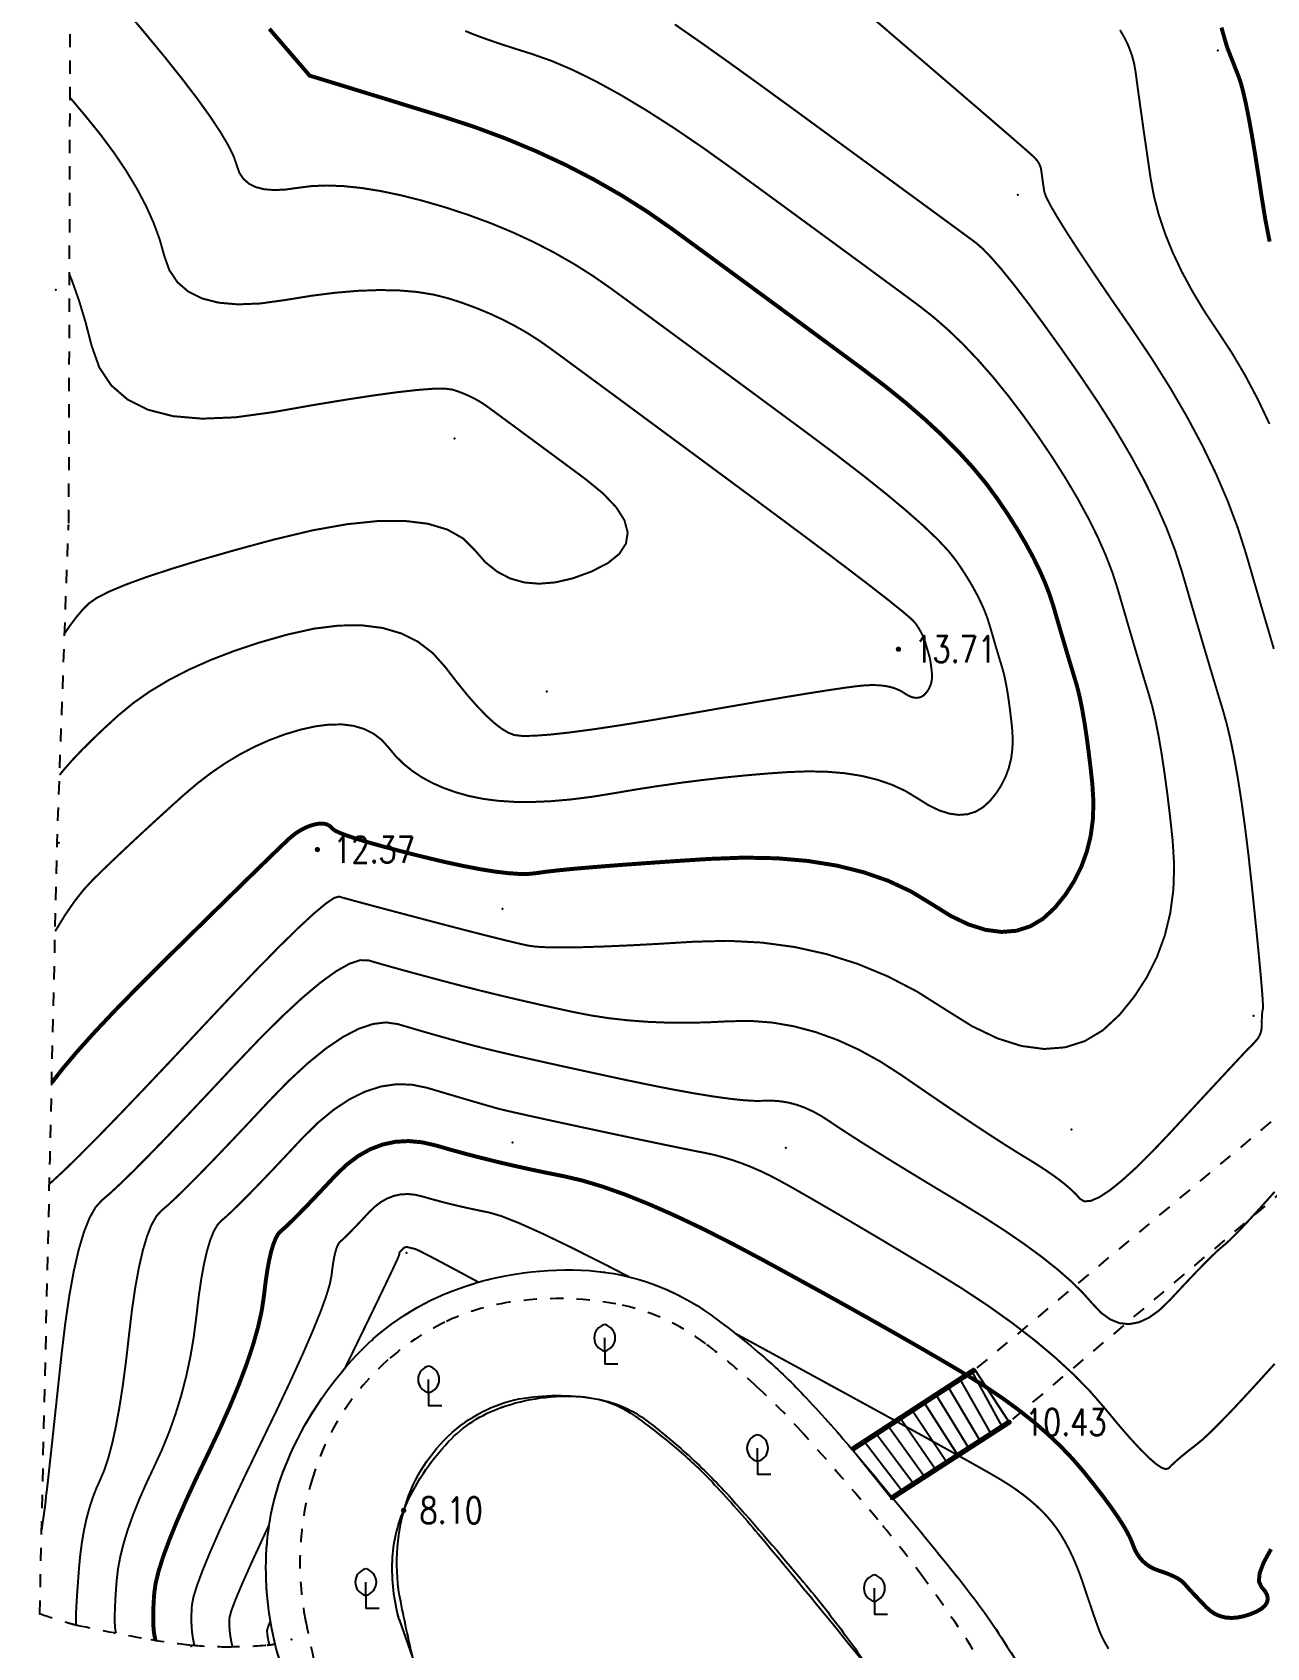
# Model space of a CAD drawing. Extents: x 940 to 2162, y 608 to 1562.
# Drawn here: x 1310.3 to 1357, y 863.6 to 924.7 of the extents above; entities that cross this region are included whole.
import ezdxf
from ezdxf.enums import TextEntityAlignment as Align

# ---------------------------------------------------------------- set-up
doc = ezdxf.new("R2010")
doc.units = 0
doc.header["$LTSCALE"] = 0.5
doc.header["$PDSIZE"] = 0.2
doc.linetypes.add('X6', pattern=[2, 1, -1])
doc.layers.get('0').update_dxf_attribs({"linetype": 'CONTINUOUS'})
for name, color, linetype in [('DGX', 2, 'CONTINUOUS'), ('DLSS', 4, 'CONTINUOUS'), ('GCD', 1, 'CONTINUOUS'), ('JMD', 6, 'CONTINUOUS'), ('SXSS', 5, 'CONTINUOUS'), ('ZBTZ', 3, 'CONTINUOUS'), ('ZDH', 1, 'CONTINUOUS')]:
    doc.layers.add(name, color=color, linetype=linetype)
doc.styles.add('HZ', font='rs.shx', dxfattribs={"width": 0.8, "bigfont": 'hztxt.shx'})
doc.linetypes.add('1161', pattern='A,0,[149,AAA.SHX,S=0.15,R=0,X=0,Y=0],-1.6', length=1.6)

# ---------------------------------------------------------------- blocks, each defined once
blk = doc.blocks.new('gc143')
for p, q in [((0, 1), (0, 2)), ((0, 1), (0, 0)), ((1, 0), (0, 0))]:
    blk.add_line(p, q)
for centre, start, end in [((0.225, 2), 102.68038, 257.31962), ((-0.225, 2), 282.68038, 77.31962)]:
    blk.add_arc(centre, 1.025, start, end)
blk = doc.blocks.new('GC200')
at = {"linetype": 'Continuous', "const_width": 0.2, "flags": 128}
blk.add_lwpolyline([(-0.1, 0, 1), (0.1, 0, 1)], format="xyb", close=True, dxfattribs=at)

msp = doc.modelspace()

# ---------------------------------------------------------------- linework, layer by layer
at = {"layer": 'DGX', "linetype": 'Continuous', "const_width": 0.075}
for points, elevation in [([(1310.677, 868.108), (1310.725, 868.434), (1310.767, 868.726), (1310.799, 868.955), (1310.82, 869.121), (1310.831, 869.223), (1310.836, 869.29), (1310.841, 869.349), (1310.846, 869.4), (1310.85, 869.442), (1310.854, 869.476), (1310.858, 869.503), (1310.862, 869.521), (1310.865, 869.53), (1310.876, 869.616), (1310.904, 869.86), (1310.948, 870.264), (1311.01, 870.827), (1311.088, 871.549), (1311.182, 872.43), (1311.294, 873.471), (1311.422, 874.67), (1311.566, 875.881), (1311.723, 876.957), (1311.894, 877.898), (1312.079, 878.703), (1312.279, 879.373), (1312.492, 879.908), (1312.718, 880.307), (1312.959, 880.571), (1313.254, 880.822), (1313.643, 881.183), (1314.127, 881.654), (1314.704, 882.235), (1315.377, 882.926), (1316.143, 883.728), (1317.004, 884.639), (1317.959, 885.66), (1318.915, 886.663), (1319.779, 887.523), (1320.552, 888.238), (1321.233, 888.808), (1321.823, 889.234), (1322.32, 889.515), (1322.726, 889.652), (1323.041, 889.645), (1323.325, 889.561), (1323.64, 889.471), (1323.986, 889.374), (1324.364, 889.269), (1324.773, 889.157), (1325.213, 889.039), (1325.684, 888.913), (1326.186, 888.78), (1326.712, 888.644), (1327.253, 888.507), (1327.81, 888.37), (1328.383, 888.233), (1328.971, 888.096), (1329.575, 887.958), (1330.194, 887.821), (1330.83, 887.683), (1331.484, 887.557), (1332.16, 887.454), (1332.858, 887.376), (1333.578, 887.321), (1334.321, 887.29), (1335.086, 887.283), (1335.872, 887.299), (1336.681, 887.34), (1337.501, 887.354), (1338.32, 887.291), (1339.139, 887.15), (1339.957, 886.933), (1340.774, 886.639), (1341.591, 886.268), (1342.407, 885.82), (1343.223, 885.294), (1344.01, 884.752), (1344.742, 884.252), (1345.418, 883.795), (1346.038, 883.381), (1346.603, 883.01), (1347.112, 882.682), (1347.565, 882.396), (1347.963, 882.153), (1348.318, 881.935), (1348.642, 881.725), (1348.937, 881.523), (1349.202, 881.329), (1349.437, 881.142), (1349.642, 880.963), (1349.817, 880.792), (1349.962, 880.628), (1350.129, 880.528), (1350.372, 880.546), (1350.689, 880.682), (1351.081, 880.937), (1351.548, 881.311), (1352.09, 881.803), (1352.707, 882.414), (1353.399, 883.144), (1354.084, 883.884), (1354.679, 884.527), (1355.185, 885.072), (1355.602, 885.52), (1355.929, 885.871), (1356.166, 886.125), (1356.314, 886.282), (1356.373, 886.341), (1356.39, 886.355), (1356.411, 886.374), (1356.437, 886.4), (1356.468, 886.433), (1356.504, 886.471), (1356.546, 886.516), (1356.591, 886.567), (1356.642, 886.623), (1356.692, 886.686), (1356.735, 886.752), (1356.771, 886.823), (1356.8, 886.898), (1356.822, 886.978), (1356.838, 887.062), (1356.846, 887.15), (1356.847, 887.242), (1356.846, 887.334), (1356.847, 887.42), (1356.849, 887.5), (1356.853, 887.573), (1356.859, 887.641), (1356.866, 887.703), (1356.876, 887.758), (1356.887, 887.808), (1356.891, 887.923), (1356.878, 888.175), (1356.849, 888.564), (1356.804, 889.09), (1356.742, 889.753), (1356.664, 890.552), (1356.569, 891.489), (1356.458, 892.562), (1356.337, 893.664), (1356.211, 894.685), (1356.081, 895.626), (1355.947, 896.486), (1355.809, 897.267), (1355.667, 897.966), (1355.52, 898.586), (1355.369, 899.125), (1355.212, 899.643), (1355.044, 900.199), (1354.866, 900.793), (1354.678, 901.425), (1354.481, 902.095), (1354.273, 902.804), (1354.056, 903.55), (1353.828, 904.335), (1353.564, 905.155), (1353.236, 906.009), (1352.844, 906.895), (1352.388, 907.815), (1351.869, 908.767), (1351.286, 909.753), (1350.639, 910.772), (1349.928, 911.823), (1349.218, 912.836), (1348.57, 913.737), (1347.986, 914.526), (1347.465, 915.203), (1347.007, 915.769), (1346.612, 916.223), (1346.281, 916.565), (1346.013, 916.796), (1345.7, 917.026), (1345.233, 917.369), (1344.612, 917.824), (1343.838, 918.391), (1342.911, 919.07), (1341.829, 919.861), (1340.595, 920.764), (1339.206, 921.78), (1337.822, 922.787), (1336.598, 923.668), (1335.536, 924.421), (1334.635, 925.047)], 11.5), ([(1341.868, 925.506), (1343.04, 924.499), (1344.21, 923.497), (1345.231, 922.621), (1346.104, 921.871), (1346.829, 921.247), (1347.405, 920.749), (1347.833, 920.377), (1348.112, 920.132), (1348.242, 920.012), (1348.295, 919.954), (1348.343, 919.896), (1348.384, 919.836), (1348.419, 919.776), (1348.449, 919.714), (1348.472, 919.651), (1348.49, 919.587), (1348.501, 919.522), (1348.51, 919.453), (1348.521, 919.374), (1348.533, 919.287), (1348.546, 919.191), (1348.561, 919.087), (1348.577, 918.974), (1348.595, 918.852), (1348.614, 918.722), (1348.683, 918.524), (1348.849, 918.198), (1349.114, 917.744), (1349.476, 917.163), (1349.937, 916.454), (1350.495, 915.618), (1351.151, 914.653), (1351.905, 913.562), (1352.676, 912.417), (1353.382, 911.293), (1354.023, 910.191), (1354.6, 909.109), (1355.112, 908.049), (1355.558, 907.01), (1355.941, 905.993), (1356.258, 904.996), (1356.537, 904.034), (1356.804, 903.118), (1357.059, 902.25), (1357.301, 901.427)], 11), ([(1351.48, 924.833), (1351.658, 924.528), (1351.806, 924.218), (1351.924, 923.902), (1352.012, 923.58), (1352.07, 923.253), (1352.116, 922.902), (1352.17, 922.507), (1352.23, 922.069), (1352.298, 921.588), (1352.372, 921.063), (1352.454, 920.494), (1352.543, 919.882), (1352.638, 919.227), (1352.765, 918.544), (1352.947, 917.848), (1353.183, 917.141), (1353.474, 916.422), (1353.82, 915.69), (1354.221, 914.947), (1354.676, 914.191), (1355.186, 913.424), (1355.712, 912.625), (1356.212, 911.778), (1356.687, 910.881), (1357.137, 909.935)], 10.5), ([(1357.332, 880.889), (1356.963, 880.476), (1356.63, 880.108), (1356.333, 879.785), (1356.071, 879.506), (1355.845, 879.272), (1355.654, 879.083), (1355.499, 878.939), (1355.38, 878.84), (1355.259, 878.74), (1355.101, 878.596), (1354.906, 878.407), (1354.672, 878.173), (1354.401, 877.894), (1354.093, 877.571), (1353.746, 877.203), (1353.362, 876.789), (1352.964, 876.406), (1352.575, 876.128), (1352.196, 875.954), (1351.826, 875.885), (1351.465, 875.921), (1351.114, 876.061), (1350.773, 876.307), (1350.44, 876.657), (1350.075, 877.069), (1349.634, 877.501), (1349.118, 877.952), (1348.526, 878.423), (1347.859, 878.913), (1347.116, 879.422), (1346.297, 879.951), (1345.403, 880.5), (1344.511, 881.036), (1343.697, 881.529), (1342.962, 881.978), (1342.305, 882.384), (1341.727, 882.746), (1341.228, 883.065), (1340.807, 883.34), (1340.464, 883.571), (1340.161, 883.766), (1339.857, 883.933), (1339.554, 884.071), (1339.25, 884.181), (1338.945, 884.261), (1338.641, 884.313), (1338.336, 884.337), (1338.032, 884.332), (1337.68, 884.328), (1337.234, 884.354), (1336.693, 884.412), (1336.059, 884.501), (1335.331, 884.62), (1334.508, 884.77), (1333.592, 884.951), (1332.581, 885.162), (1331.57, 885.381), (1330.651, 885.581), (1329.826, 885.763), (1329.094, 885.926), (1328.455, 886.072), (1327.909, 886.2), (1327.456, 886.309), (1327.096, 886.401), (1326.776, 886.486), (1326.442, 886.577), (1326.095, 886.673), (1325.733, 886.774), (1325.358, 886.881), (1324.97, 886.993), (1324.568, 887.111), (1324.152, 887.234), (1323.705, 887.297), (1323.21, 887.237), (1322.667, 887.053), (1322.077, 886.745), (1321.439, 886.313), (1320.752, 885.757), (1320.018, 885.078), (1319.236, 884.274), (1318.468, 883.453), (1317.775, 882.72), (1317.159, 882.076), (1316.618, 881.52), (1316.154, 881.052), (1315.765, 880.673), (1315.452, 880.383), (1315.214, 880.181), (1315.021, 879.969), (1314.838, 879.647), (1314.667, 879.217), (1314.507, 878.679), (1314.358, 878.031), (1314.22, 877.274), (1314.093, 876.409), (1313.978, 875.434), (1313.865, 874.449), (1313.746, 873.551), (1313.62, 872.741), (1313.487, 872.018), (1313.349, 871.382), (1313.203, 870.834), (1313.052, 870.373), (1312.894, 870), (1312.74, 869.66), (1312.602, 869.298), (1312.479, 868.916), (1312.371, 868.512), (1312.279, 868.087), (1312.202, 867.641), (1312.14, 867.174), (1312.093, 866.685), (1312.058, 866.215), (1312.028, 865.803), (1312.005, 865.449), (1311.987, 865.152), (1311.976, 864.913), (1311.972, 864.732), (1311.973, 864.608), (1311.981, 864.543), (1311.99, 864.508)], 11), ([(1357.335, 874.386), (1356.714, 873.7), (1356.161, 873.098), (1355.673, 872.579), (1355.252, 872.144), (1354.897, 871.792), (1354.609, 871.524), (1354.386, 871.339), (1354.204, 871.199), (1354.037, 871.067), (1353.883, 870.943), (1353.743, 870.826), (1353.617, 870.717), (1353.506, 870.615), (1353.408, 870.521), (1353.325, 870.435), (1353.22, 870.398), (1353.06, 870.452), (1352.843, 870.597), (1352.57, 870.832), (1352.242, 871.159), (1351.857, 871.577), (1351.416, 872.086), (1350.919, 872.686), (1350.358, 873.332), (1349.724, 873.98), (1349.019, 874.63), (1348.241, 875.282), (1347.391, 875.936), (1346.469, 876.592), (1345.474, 877.25), (1344.408, 877.909), (1343.352, 878.541), (1342.39, 879.114), (1341.521, 879.628), (1340.746, 880.084), (1340.065, 880.481), (1339.477, 880.819), (1338.983, 881.1), (1338.583, 881.321), (1338.229, 881.506), (1337.876, 881.675), (1337.522, 881.829), (1337.169, 881.967), (1336.816, 882.09), (1336.462, 882.197), (1336.109, 882.289), (1335.756, 882.365), (1335.379, 882.439), (1334.953, 882.525), (1334.48, 882.622), (1333.959, 882.73), (1333.389, 882.849), (1332.772, 882.979), (1332.106, 883.121), (1331.392, 883.274), (1330.694, 883.424), (1330.074, 883.558), (1329.533, 883.676), (1329.071, 883.777), (1328.687, 883.863), (1328.382, 883.932), (1328.155, 883.985), (1328.007, 884.022), (1327.869, 884.059), (1327.672, 884.115), (1327.417, 884.188), (1327.103, 884.279), (1326.731, 884.388), (1326.3, 884.515), (1325.81, 884.66), (1325.262, 884.823), (1324.683, 884.942), (1324.1, 884.959), (1323.512, 884.872), (1322.921, 884.682), (1322.325, 884.389), (1321.725, 883.992), (1321.121, 883.492), (1320.513, 882.889), (1319.932, 882.267), (1319.408, 881.712), (1318.941, 881.225), (1318.532, 880.804), (1318.18, 880.45), (1317.886, 880.164), (1317.649, 879.944), (1317.47, 879.791), (1317.323, 879.63), (1317.185, 879.387), (1317.055, 879.062), (1316.934, 878.654), (1316.821, 878.164), (1316.717, 877.591), (1316.621, 876.936), (1316.534, 876.199), (1316.436, 875.428), (1316.309, 874.673), (1316.152, 873.933), (1315.965, 873.209), (1315.749, 872.501), (1315.503, 871.808), (1315.228, 871.131), (1314.923, 870.47), (1314.622, 869.831), (1314.356, 869.223), (1314.126, 868.645), (1313.932, 868.097), (1313.775, 867.58), (1313.653, 867.093), (1313.567, 866.636), (1313.517, 866.209), (1313.488, 865.818), (1313.466, 865.469), (1313.451, 865.162), (1313.443, 864.896), (1313.442, 864.671), (1313.448, 864.489), (1313.461, 864.347), (1313.48, 864.248), (1313.494, 864.197)], 10.5), ([(1332.897, 877.675), (1332.083, 878.097), (1330.755, 878.766), (1329.645, 879.301), (1328.752, 879.702), (1328.075, 879.97), (1327.616, 880.105), (1327.27, 880.175), (1326.931, 880.246), (1326.601, 880.319), (1326.28, 880.394), (1325.967, 880.472), (1325.662, 880.551), (1325.365, 880.633), (1325.076, 880.716), (1324.796, 880.781), (1324.525, 880.805), (1324.261, 880.79), (1324.006, 880.735), (1323.759, 880.641), (1323.52, 880.506), (1323.29, 880.332), (1323.068, 880.118), (1322.86, 879.896), (1322.673, 879.697), (1322.506, 879.523), (1322.36, 879.373), (1322.234, 879.246), (1322.129, 879.144), (1322.044, 879.065), (1321.98, 879.011), (1321.928, 878.953), (1321.878, 878.866), (1321.832, 878.75), (1321.789, 878.604), (1321.749, 878.429), (1321.711, 878.225), (1321.677, 877.991), (1321.646, 877.727), (1321.578, 877.385), (1321.435, 876.915), (1321.216, 876.317), (1320.92, 875.591), (1320.55, 874.737), (1320.103, 873.756), (1319.58, 872.646), (1318.982, 871.409), (1318.384, 870.174), (1317.864, 869.072), (1317.421, 868.104), (1317.055, 867.268), (1316.766, 866.566), (1316.554, 865.996), (1316.42, 865.56), (1316.363, 865.257), (1316.349, 865.025), (1316.343, 864.802), (1316.345, 864.588), (1316.355, 864.383), (1316.374, 864.188), (1316.401, 864.002), (1316.436, 863.825), (1316.459, 863.736)], 9.5), ([(1351.051, 863.604), (1351.007, 863.672), (1350.971, 863.733), (1350.935, 863.795), (1350.901, 863.858), (1350.867, 863.923), (1350.834, 863.988), (1350.801, 864.054), (1350.77, 864.122), (1350.739, 864.19), (1350.702, 864.279), (1350.654, 864.407), (1350.593, 864.574), (1350.52, 864.781), (1350.435, 865.028), (1350.338, 865.314), (1350.229, 865.639), (1350.107, 866.004), (1349.977, 866.378), (1349.841, 866.731), (1349.698, 867.063), (1349.55, 867.374), (1349.395, 867.663), (1349.235, 867.932), (1349.069, 868.179), (1348.896, 868.405), (1348.712, 868.619), (1348.512, 868.829), (1348.294, 869.035), (1348.06, 869.237), (1347.809, 869.436), (1347.541, 869.631), (1347.257, 869.822), (1346.955, 870.01), (1346.534, 870.255), (1345.891, 870.618), (1345.026, 871.101), (1343.938, 871.702), (1342.629, 872.422), (1341.097, 873.26), (1339.343, 874.217), (1337.367, 875.292), (1336.912, 875.538)], 9.5), ([(1319.292, 868.308), (1319.068, 867.833), (1318.616, 866.854), (1318.262, 866.059), (1318.005, 865.448), (1317.847, 865.022), (1317.786, 864.78), (1317.779, 864.628), (1317.781, 864.468), (1317.791, 864.301), (1317.811, 864.127), (1317.84, 863.947), (1317.877, 863.759), (1317.895, 863.684)], 9), ([(1319.332, 864.652), (1319.308, 864.597), (1319.236, 864.408), (1319.209, 864.304), (1319.209, 864.231), (1319.219, 864.134), (1319.238, 864.014), (1319.267, 863.871), (1319.294, 863.753)], 8.5)]:
    msp.add_lwpolyline(points, dxfattribs=dict(at, elevation=elevation))
at = {"layer": 'DGX', "linetype": 'Continuous', "const_width": 0.075, "flags": 128}
for points, elevation in [([(1311.189, 890.743), (1311.209, 890.778), (1311.567, 891.363), (1311.92, 891.875), (1312.267, 892.316), (1312.608, 892.685), (1312.957, 893.026), (1313.329, 893.384), (1313.724, 893.759), (1314.141, 894.15), (1314.58, 894.558), (1315.042, 894.982), (1315.527, 895.423), (1316.034, 895.881), (1316.557, 896.327), (1317.089, 896.735), (1317.63, 897.104), (1318.18, 897.435), (1318.739, 897.727), (1319.307, 897.98), (1319.884, 898.195), (1320.47, 898.37), (1321.039, 898.497), (1321.565, 898.562), (1322.048, 898.567), (1322.487, 898.512), (1322.883, 898.395), (1323.236, 898.218), (1323.546, 897.981), (1323.813, 897.683), (1324.075, 897.367), (1324.37, 897.077), (1324.698, 896.811), (1325.06, 896.571), (1325.455, 896.356), (1325.883, 896.167), (1326.345, 896.002), (1326.839, 895.863), (1327.372, 895.754), (1327.947, 895.679), (1328.565, 895.639), (1329.225, 895.634), (1329.928, 895.663), (1330.673, 895.727), (1331.46, 895.825), (1332.29, 895.958), (1333.138, 896.103), (1333.98, 896.234), (1334.815, 896.354), (1335.643, 896.46), (1336.465, 896.555), (1337.281, 896.637), (1338.09, 896.707), (1338.893, 896.764), (1339.67, 896.793), (1340.401, 896.778), (1341.086, 896.72), (1341.726, 896.617), (1342.32, 896.47), (1342.869, 896.28), (1343.371, 896.046), (1343.828, 895.767), (1344.251, 895.503), (1344.651, 895.312), (1345.027, 895.193), (1345.381, 895.146), (1345.712, 895.171), (1346.02, 895.269), (1346.304, 895.44), (1346.566, 895.682), (1346.798, 895.969), (1346.993, 896.272), (1347.152, 896.59), (1347.274, 896.925), (1347.36, 897.275), (1347.409, 897.64), (1347.422, 898.022), (1347.398, 898.419), (1347.355, 898.809), (1347.311, 899.168), (1347.267, 899.497), (1347.222, 899.795), (1347.175, 900.062), (1347.129, 900.299), (1347.081, 900.505), (1347.032, 900.68), (1346.982, 900.846), (1346.928, 901.024), (1346.871, 901.215), (1346.811, 901.418), (1346.747, 901.632), (1346.681, 901.86), (1346.611, 902.099), (1346.538, 902.351), (1346.453, 902.614), (1346.348, 902.887), (1346.222, 903.172), (1346.076, 903.466), (1345.91, 903.772), (1345.723, 904.088), (1345.515, 904.415), (1345.287, 904.752), (1344.991, 905.127), (1344.576, 905.569), (1344.044, 906.077), (1343.394, 906.651), (1342.626, 907.292), (1341.741, 907.998), (1340.738, 908.771), (1339.617, 909.61), (1338.469, 910.458), (1337.385, 911.258), (1336.364, 912.011), (1335.407, 912.716), (1334.513, 913.374), (1333.683, 913.984), (1332.916, 914.546), (1332.213, 915.061), (1331.528, 915.538), (1330.815, 915.989), (1330.074, 916.412), (1329.305, 916.809), (1328.509, 917.178), (1327.685, 917.521), (1326.833, 917.836), (1325.954, 918.125), (1325.085, 918.377), (1324.265, 918.584), (1323.493, 918.745), (1322.77, 918.86), (1322.096, 918.929), (1321.47, 918.953), (1320.893, 918.931), (1320.364, 918.863), (1319.887, 918.797), (1319.464, 918.78), (1319.095, 918.811), (1318.78, 918.892), (1318.52, 919.022), (1318.313, 919.201), (1318.161, 919.429), (1318.063, 919.705), (1317.947, 920.047), (1317.739, 920.471), (1317.44, 920.977), (1317.05, 921.564), (1316.568, 922.233), (1315.995, 922.984), (1315.331, 923.816), (1314.575, 924.73), (1313.814, 925.633)], 13), ([(1310.973, 881.19), (1311.056, 881.261), (1311.522, 881.693), (1312.1, 882.256), (1312.791, 882.951), (1313.594, 883.777), (1314.51, 884.735), (1315.54, 885.824), (1316.681, 887.045), (1317.812, 888.249), (1318.807, 889.288), (1319.666, 890.162), (1320.39, 890.871), (1320.978, 891.415), (1321.431, 891.793), (1321.748, 892.007), (1321.93, 892.056), (1322.082, 892.012), (1322.31, 891.949), (1322.614, 891.866), (1322.994, 891.764), (1323.45, 891.642), (1323.983, 891.501), (1324.591, 891.34), (1325.276, 891.16), (1325.967, 890.978), (1326.597, 890.814), (1327.165, 890.668), (1327.671, 890.54), (1328.116, 890.429), (1328.498, 890.336), (1328.819, 890.261), (1329.078, 890.203), (1329.376, 890.162), (1329.811, 890.138), (1330.385, 890.131), (1331.098, 890.141), (1331.949, 890.168), (1332.938, 890.211), (1334.065, 890.271), (1335.331, 890.348), (1336.648, 890.383), (1337.929, 890.316), (1339.175, 890.148), (1340.384, 889.879), (1341.557, 889.509), (1342.694, 889.038), (1343.796, 888.466), (1344.861, 887.792), (1345.881, 887.155), (1346.845, 886.693), (1347.754, 886.405), (1348.607, 886.292), (1349.405, 886.354), (1350.147, 886.59), (1350.834, 887.001), (1351.466, 887.587), (1352.025, 888.279), (1352.497, 889.009), (1352.88, 889.777), (1353.175, 890.584), (1353.381, 891.428), (1353.5, 892.31), (1353.53, 893.231), (1353.472, 894.189), (1353.369, 895.13), (1353.264, 895.997), (1353.156, 896.789), (1353.047, 897.508), (1352.936, 898.153), (1352.823, 898.724), (1352.708, 899.22), (1352.59, 899.643), (1352.468, 900.044), (1352.338, 900.474), (1352.201, 900.933), (1352.056, 901.422), (1351.903, 901.941), (1351.742, 902.489), (1351.574, 903.067), (1351.398, 903.674), (1351.194, 904.308), (1350.94, 904.968), (1350.637, 905.654), (1350.284, 906.365), (1349.883, 907.102), (1349.431, 907.864), (1348.931, 908.653), (1348.381, 909.466), (1347.809, 910.266), (1347.239, 911.014), (1346.672, 911.71), (1346.108, 912.353), (1345.547, 912.943), (1344.988, 913.481), (1344.433, 913.967), (1343.881, 914.4), (1343.29, 914.837), (1342.617, 915.332), (1341.863, 915.887), (1341.028, 916.5), (1340.112, 917.171), (1339.114, 917.902), (1338.035, 918.692), (1336.875, 919.54), (1335.705, 920.377), (1334.596, 921.131), (1333.547, 921.803), (1332.56, 922.393), (1331.634, 922.901), (1330.769, 923.326), (1329.964, 923.669), (1329.221, 923.93), (1328.55, 924.14), (1327.963, 924.332), (1327.459, 924.506), (1327.04, 924.661), (1326.705, 924.799)], 12), ([(1311.356, 896.654), (1311.533, 896.874), (1311.837, 897.218), (1312.193, 897.593), (1312.601, 897.999), (1313.061, 898.437), (1313.574, 898.905), (1314.145, 899.377), (1314.781, 899.823), (1315.482, 900.243), (1316.249, 900.639), (1317.08, 901.008), (1317.976, 901.352), (1318.937, 901.671), (1319.963, 901.964), (1320.983, 902.191), (1321.926, 902.308), (1322.791, 902.317), (1323.578, 902.217), (1324.289, 902.009), (1324.921, 901.692), (1325.477, 901.266), (1325.955, 900.732), (1326.38, 900.177), (1326.777, 899.689), (1327.146, 899.267), (1327.486, 898.913), (1327.798, 898.626), (1328.082, 898.406), (1328.337, 898.253), (1328.564, 898.166), (1328.854, 898.133), (1329.297, 898.138), (1329.893, 898.181), (1330.642, 898.262), (1331.544, 898.382), (1332.599, 898.54), (1333.808, 898.737), (1335.17, 898.972), (1336.533, 899.211), (1337.745, 899.42), (1338.807, 899.599), (1339.719, 899.749), (1340.48, 899.868), (1341.091, 899.958), (1341.552, 900.018), (1341.862, 900.048), (1342.09, 900.056), (1342.305, 900.052), (1342.506, 900.035), (1342.694, 900.005), (1342.869, 899.962), (1343.03, 899.906), (1343.178, 899.837), (1343.312, 899.755), (1343.436, 899.678), (1343.553, 899.621), (1343.664, 899.586), (1343.768, 899.572), (1343.865, 899.58), (1343.956, 899.609), (1344.039, 899.659), (1344.116, 899.73), (1344.184, 899.814), (1344.242, 899.903), (1344.288, 899.997), (1344.324, 900.095), (1344.349, 900.198), (1344.364, 900.305), (1344.368, 900.417), (1344.36, 900.534), (1344.348, 900.649), (1344.335, 900.754), (1344.322, 900.851), (1344.309, 900.938), (1344.295, 901.017), (1344.281, 901.086), (1344.267, 901.147), (1344.253, 901.198), (1344.238, 901.247), (1344.222, 901.3), (1344.206, 901.355), (1344.188, 901.415), (1344.169, 901.478), (1344.15, 901.545), (1344.129, 901.615), (1344.108, 901.689), (1344.083, 901.766), (1344.052, 901.847), (1344.015, 901.93), (1343.972, 902.017), (1343.923, 902.107), (1343.868, 902.2), (1343.807, 902.296), (1343.741, 902.395), (1343.582, 902.558), (1343.245, 902.847), (1342.73, 903.261), (1342.037, 903.801), (1341.166, 904.466), (1340.117, 905.257), (1338.89, 906.173), (1337.485, 907.214), (1336.059, 908.268), (1334.769, 909.221), (1333.615, 910.073), (1332.597, 910.825), (1331.714, 911.475), (1330.968, 912.025), (1330.357, 912.474), (1329.882, 912.821), (1329.467, 913.111), (1329.035, 913.384), (1328.586, 913.64), (1328.12, 913.881), (1327.638, 914.105), (1327.138, 914.312), (1326.622, 914.503), (1326.089, 914.678), (1325.519, 914.823), (1324.891, 914.925), (1324.204, 914.983), (1323.46, 914.998), (1322.657, 914.969), (1321.797, 914.897), (1320.878, 914.781), (1319.902, 914.622), (1318.95, 914.49), (1318.106, 914.456), (1317.371, 914.52), (1316.743, 914.681), (1316.224, 914.94), (1315.813, 915.296), (1315.509, 915.75), (1315.314, 916.302), (1315.144, 916.91), (1314.916, 917.533), (1314.63, 918.172), (1314.286, 918.825), (1313.884, 919.493), (1313.425, 920.176), (1312.907, 920.874), (1312.331, 921.587), (1311.756, 922.269), (1311.739, 922.289)], 13.5), ([(1311.72, 915.607), (1311.82, 915.366), (1312.093, 914.596), (1312.341, 913.773), (1312.565, 912.899), (1312.858, 912.072), (1313.312, 911.391), (1313.928, 910.857), (1314.707, 910.469), (1315.647, 910.228), (1316.749, 910.133), (1318.013, 910.184), (1319.439, 910.381), (1320.864, 910.632), (1322.124, 910.841), (1323.219, 911.009), (1324.149, 911.136), (1324.915, 911.221), (1325.516, 911.266), (1325.953, 911.269), (1326.224, 911.231), (1326.411, 911.17), (1326.591, 911.103), (1326.766, 911.031), (1326.935, 910.952), (1327.098, 910.868), (1327.255, 910.779), (1327.406, 910.683), (1327.551, 910.582), (1327.733, 910.448), (1327.995, 910.256), (1328.336, 910.004), (1328.757, 909.694), (1329.258, 909.324), (1329.838, 908.896), (1330.497, 908.409), (1331.237, 907.862), (1331.922, 907.303), (1332.419, 906.779), (1332.73, 906.288), (1332.852, 905.831), (1332.787, 905.409), (1332.535, 905.02), (1332.095, 904.665), (1331.467, 904.345), (1330.767, 904.092), (1330.11, 903.94), (1329.496, 903.89), (1328.926, 903.94), (1328.398, 904.092), (1327.913, 904.345), (1327.471, 904.699), (1327.072, 905.154), (1326.623, 905.603), (1326.03, 905.938), (1325.294, 906.159), (1324.413, 906.266), (1323.39, 906.26), (1322.222, 906.14), (1320.911, 905.906), (1319.456, 905.558), (1318.011, 905.167), (1316.729, 904.801), (1315.611, 904.46), (1314.655, 904.146), (1313.863, 903.857), (1313.234, 903.594), (1312.768, 903.357), (1312.465, 903.145), (1312.237, 902.917), (1311.992, 902.629), (1311.732, 902.282), (1311.548, 902.012)], 14)]:
    msp.add_lwpolyline(points, dxfattribs=dict(at, elevation=elevation))
at = {"layer": 'DGX', "color": 3, "linetype": 'Continuous', "const_width": 0.15, "elevation": 12.5, "flags": 128}
msp.add_lwpolyline([(1311.059, 885.013), (1311.471, 885.545), (1312.016, 886.189), (1312.678, 886.924), (1313.455, 887.749), (1314.348, 888.664), (1315.357, 889.67), (1316.364, 890.661), (1317.251, 891.533), (1318.019, 892.285), (1318.666, 892.919), (1319.194, 893.433), (1319.601, 893.828), (1319.889, 894.103), (1320.056, 894.26), (1320.165, 894.352), (1320.275, 894.437), (1320.388, 894.514), (1320.502, 894.582), (1320.618, 894.643), (1320.736, 894.696), (1320.855, 894.74), (1320.977, 894.777), (1321.095, 894.803), (1321.204, 894.816), (1321.305, 894.817), (1321.396, 894.806), (1321.478, 894.782), (1321.551, 894.745), (1321.616, 894.696), (1321.671, 894.634), (1321.769, 894.557), (1321.963, 894.464), (1322.251, 894.355), (1322.634, 894.229), (1323.112, 894.086), (1323.684, 893.927), (1324.352, 893.752), (1325.114, 893.56), (1325.89, 893.375), (1326.598, 893.221), (1327.237, 893.098), (1327.808, 893.005), (1328.311, 892.944), (1328.746, 892.913), (1329.112, 892.914), (1329.411, 892.945), (1329.744, 892.994), (1330.214, 893.048), (1330.822, 893.108), (1331.567, 893.172), (1332.45, 893.242), (1333.471, 893.316), (1334.629, 893.396), (1335.924, 893.48), (1337.25, 893.53), (1338.497, 893.505), (1339.667, 893.404), (1340.758, 893.229), (1341.772, 892.979), (1342.707, 892.654), (1343.565, 892.254), (1344.345, 891.78), (1345.066, 891.329), (1345.748, 891.002), (1346.391, 890.799), (1346.994, 890.719), (1347.558, 890.763), (1348.083, 890.93), (1348.569, 891.22), (1349.016, 891.635), (1349.412, 892.124), (1349.745, 892.641), (1350.016, 893.184), (1350.224, 893.754), (1350.371, 894.351), (1350.454, 894.975), (1350.476, 895.626), (1350.435, 896.304), (1350.362, 896.97), (1350.287, 897.583), (1350.212, 898.143), (1350.134, 898.651), (1350.056, 899.107), (1349.976, 899.511), (1349.894, 899.863), (1349.811, 900.162), (1349.725, 900.445), (1349.633, 900.749), (1349.536, 901.074), (1349.433, 901.42), (1349.325, 901.787), (1349.211, 902.174), (1349.092, 902.583), (1348.968, 903.012), (1348.823, 903.461), (1348.644, 903.928), (1348.43, 904.413), (1348.18, 904.916), (1347.896, 905.437), (1347.577, 905.976), (1347.223, 906.534), (1346.834, 907.109), (1346.4, 907.697), (1345.907, 908.292), (1345.358, 908.893), (1344.751, 909.502), (1344.086, 910.117), (1343.365, 910.74), (1342.586, 911.369), (1341.749, 912.005), (1340.879, 912.647), (1340.001, 913.295), (1339.114, 913.949), (1338.218, 914.608), (1337.313, 915.273), (1336.399, 915.943), (1335.476, 916.619), (1334.544, 917.301), (1333.589, 917.966), (1332.595, 918.594), (1331.562, 919.184), (1330.491, 919.737), (1329.381, 920.252), (1328.232, 920.73), (1327.045, 921.17), (1325.819, 921.572), (1324.651, 921.931), (1323.639, 922.243), (1322.782, 922.506), (1322.08, 922.722), (1321.534, 922.889), (1321.143, 923.009), (1320.907, 923.08), (1320.826, 923.104), (1320.823, 923.103), (1320.821, 923.103), (1320.819, 923.103), (1320.817, 923.104), (1320.815, 923.105), (1320.814, 923.106), (1320.813, 923.107), (1320.813, 923.109), (1320.812, 923.111), (1320.81, 923.114), (1320.808, 923.117), (1320.804, 923.122), (1320.8, 923.127), (1320.796, 923.133), (1320.79, 923.14), (1320.784, 923.148), (1320.719, 923.224), (1320.537, 923.435), (1320.239, 923.781), (1319.824, 924.263), (1319.292, 924.88)], dxfattribs=at)
at = {"layer": 'DGX', "color": 3, "linetype": 'Continuous', "const_width": 0.15, "elevation": 10}
for points in [[(1355.32, 924.927), (1355.391, 924.673), (1355.451, 924.463), (1355.5, 924.297), (1355.538, 924.175), (1355.566, 924.097), (1355.592, 924.032), (1355.626, 923.948), (1355.666, 923.845), (1355.714, 923.724), (1355.769, 923.585), (1355.831, 923.426), (1355.9, 923.249), (1355.976, 923.054), (1356.06, 922.804), (1356.15, 922.464), (1356.247, 922.035), (1356.351, 921.516), (1356.462, 920.908), (1356.58, 920.209), (1356.705, 919.421), (1356.837, 918.543), (1356.981, 917.654), (1357.142, 916.831)], [(1357.195, 867.373), (1356.917, 866.869), (1356.764, 866.462), (1356.735, 866.154), (1356.832, 865.944), (1356.965, 865.788), (1357.045, 865.639), (1357.072, 865.499), (1357.047, 865.366), (1356.969, 865.241), (1356.839, 865.125), (1356.655, 865.016), (1356.419, 864.916), (1356.164, 864.835), (1355.922, 864.787), (1355.693, 864.771), (1355.478, 864.787), (1355.276, 864.836), (1355.087, 864.916), (1354.912, 865.029), (1354.751, 865.173), (1354.602, 865.328), (1354.466, 865.471), (1354.342, 865.601), (1354.231, 865.719), (1354.133, 865.825), (1354.047, 865.919), (1353.974, 866.001), (1353.913, 866.07), (1353.851, 866.133), (1353.772, 866.196), (1353.677, 866.257), (1353.565, 866.319), (1353.437, 866.379), (1353.293, 866.439), (1353.133, 866.499), (1352.956, 866.558), (1352.778, 866.625), (1352.616, 866.708), (1352.469, 866.809), (1352.337, 866.927), (1352.22, 867.061), (1352.118, 867.212), (1352.031, 867.38), (1351.959, 867.565), (1351.874, 867.777), (1351.747, 868.026), (1351.578, 868.313), (1351.368, 868.636), (1351.115, 868.997), (1350.82, 869.395), (1350.483, 869.83), (1350.105, 870.303), (1349.686, 870.79), (1349.229, 871.268), (1348.734, 871.738), (1348.2, 872.199), (1347.628, 872.652), (1347.017, 873.096), (1346.369, 873.532), (1345.681, 873.96), (1344.943, 874.398), (1344.14, 874.866), (1343.273, 875.364), (1342.342, 875.893), (1341.347, 876.451), (1340.287, 877.04), (1339.163, 877.658), (1337.975, 878.307), (1336.789, 878.937), (1335.673, 879.501), (1334.626, 879.997), (1333.648, 880.427), (1332.739, 880.791), (1331.9, 881.087), (1331.13, 881.317), (1330.429, 881.48), (1329.771, 881.611), (1329.129, 881.747), (1328.502, 881.886), (1327.891, 882.029), (1327.296, 882.176), (1326.717, 882.327), (1326.153, 882.481), (1325.606, 882.64), (1325.074, 882.762), (1324.558, 882.809), (1324.057, 882.781), (1323.572, 882.676), (1323.103, 882.497), (1322.65, 882.241), (1322.212, 881.91), (1321.79, 881.503), (1321.396, 881.081), (1321.04, 880.705), (1320.724, 880.374), (1320.446, 880.088), (1320.207, 879.848), (1320.008, 879.654), (1319.847, 879.505), (1319.725, 879.401), (1319.625, 879.292), (1319.532, 879.127), (1319.444, 878.906), (1319.361, 878.629), (1319.285, 878.296), (1319.214, 877.908), (1319.149, 877.463), (1319.09, 876.963), (1319.007, 876.406), (1318.872, 875.794), (1318.684, 875.125), (1318.443, 874.4), (1318.149, 873.619), (1317.803, 872.782), (1317.404, 871.889), (1316.953, 870.939), (1316.503, 870.003), (1316.11, 869.148), (1315.773, 868.374), (1315.494, 867.683), (1315.27, 867.073), (1315.104, 866.545), (1314.993, 866.098), (1314.94, 865.733), (1314.918, 865.421), (1314.904, 865.135), (1314.898, 864.875), (1314.899, 864.64), (1314.908, 864.43), (1314.924, 864.245), (1314.948, 864.086), (1314.98, 863.953), (1314.988, 863.924)]]:
    msp.add_lwpolyline(points, dxfattribs=at)
at = {"layer": 'DGX', "linetype": 'Continuous', "const_width": 0.075}
msp.add_lwpolyline([(1327.207, 877.471), (1327.047, 877.557), (1326.391, 877.91), (1325.847, 878.2), (1325.417, 878.427), (1325.099, 878.591), (1324.895, 878.693), (1324.803, 878.731), (1324.768, 878.738), (1324.734, 878.745), (1324.701, 878.752), (1324.668, 878.76), (1324.637, 878.768), (1324.606, 878.776), (1324.576, 878.784), (1324.547, 878.792), (1324.519, 878.799), (1324.492, 878.801), (1324.465, 878.8), (1324.439, 878.794), (1324.415, 878.785), (1324.391, 878.771), (1324.367, 878.754), (1324.345, 878.732), (1324.324, 878.71), (1324.305, 878.69), (1324.288, 878.672), (1324.274, 878.657), (1324.261, 878.644), (1324.25, 878.634), (1324.242, 878.626), (1324.235, 878.621), (1324.23, 878.615), (1324.225, 878.606), (1324.221, 878.594), (1324.216, 878.58), (1324.212, 878.562), (1324.208, 878.542), (1324.205, 878.518), (1324.202, 878.491), (1324.149, 878.364), (1323.998, 878.036), (1323.747, 877.509), (1323.398, 876.782), (1322.95, 875.856), (1322.403, 874.73), (1322.159, 874.23)], dxfattribs=at)
at = {"layer": 'DLSS', "linetype": 'X6', "flags": 128}
for points in [[(1335.854, 977.703, -0.003614), (1342.009, 966.513, -0.008475), (1343.846, 962.973, -0.004872), (1357.022, 935.837, -0.007585), (1365.013, 918.279, -0.037036), (1365.623, 916.544, -0.009169), (1368.093, 906.685, -0.009169)], [(1319.598, 863.445, -0.077672), (1319.176, 867.141, -0.089807), (1319.974, 870.7, -0.089946), (1322.608, 874.728, -0.118766), (1326.471, 877.237, -0.102595), (1331.41, 877.907, -0.141061), (1335.992, 876.236, -0.020708), (1338.015, 874.629, -0.026382), (1339.616, 873.089, -0.013245), (1341.446, 871.028, -0.005397), (1345.414, 866.207, -0.028768), (1347.217, 863.684, -0.015584), (1349.754, 859.369, -0.015584)]]:
    msp.add_lwpolyline(points, format="xyb", dxfattribs=at)
for points in [[(1311.754, 927.679), (1311.694, 906.096)], [(1310.605, 864.93), (1310.994, 882.135), (1311.264, 894.084), (1311.694, 906.096)], [(1364.086, 889.31), (1345.992, 874.167)], [(1365.363, 887.45), (1347.283, 872.176)]]:
    msp.add_lwpolyline(points, dxfattribs=at)
at = {"layer": 'DLSS', "linetype": 'X6'}
for points in [[(1334.856, 806.965, -0.000007), (1333.963, 812.968, -0.000007), (1333.071, 818.963, -0.001307)], [(1321.201, 862.204, -0.008194), (1320.665, 864.67, -0.124006), (1320.933, 870.095, -0.13817), (1323.779, 874.529, -0.069923), (1325.932, 875.958, -0.073739), (1328.377, 876.712, -0.083859), (1332.405, 876.649, -0.117708), (1335.803, 875.144, -0.023065), (1337.757, 873.506, -0.024065), (1339.494, 871.746, -0.008801), (1342.32, 868.48, -0.014246), (1344.051, 866.283, -0.016935), (1345.917, 863.582, -0.009838)], [(1319.508, 863.792, -0.000598), (1319.48, 863.786, -0.037614), (1319.235, 863.747, -0.020413), (1317.666, 863.683, -0.024064), (1316.336, 863.747, -0.019232), (1314.812, 863.954, -0.010349), (1312.008, 864.504, -0.020062), (1311.618, 864.606, -0.007602), (1310.605, 864.93)]]:
    msp.add_lwpolyline(points, format="xyb", dxfattribs=at)
at = {"layer": 'DLSS', "linetype": 'Continuous', "const_width": 0.2, "elevation": 10.472, "flags": 128}
msp.add_lwpolyline([(1345.992, 874.167), (1341.347, 871.145)], dxfattribs=at)
at = {"layer": 'DLSS', "linetype": 'Continuous', "const_width": 0.2, "flags": 128}
msp.add_lwpolyline([(1347.283, 872.176), (1342.822, 869.296)], dxfattribs=at)
at = {"layer": 'JMD', "linetype": 'Continuous'}
for p, q in [((1346.603, 871.737), (1345.433, 873.804)), ((1347.023, 872.008), (1345.887, 874.099)), ((1347.283, 872.176), (1345.992, 874.167)), ((1345.762, 871.194), (1344.525, 873.213)), ((1346.183, 871.466), (1344.979, 873.508)), ((1344.922, 870.652), (1343.617, 872.622)), ((1345.342, 870.923), (1344.071, 872.917)), ((1344.082, 870.11), (1342.709, 872.031)), ((1344.502, 870.381), (1343.163, 872.327)), ((1343.242, 869.567), (1341.801, 871.44)), ((1343.662, 869.838), (1342.255, 871.736)), ((1342.822, 869.296), (1341.347, 871.145))]:
    msp.add_line(p, q, dxfattribs=at)
at = {"layer": 'JMD', "linetype": 'Continuous', "elevation": 8.177, "flags": 128}
msp.add_lwpolyline([(1341.347, 871.145), (1345.992, 874.167)], dxfattribs=at)
at = {"layer": 'JMD', "linetype": 'Continuous', "flags": 128}
msp.add_lwpolyline([(1342.822, 869.296), (1347.283, 872.176)], dxfattribs=at)
at = {"layer": 'SXSS', "linetype": 'Continuous'}
for points in [[(1338.484, 807.505, -0.000007), (1337.591, 813.508, -0.000007), (1336.699, 819.503, -0.001307)], [(1324.772, 863.041, -0.008194), (1324.262, 865.389, -0.124006), (1324.441, 869.025, -0.13817), (1326.213, 871.785, -0.069923), (1327.515, 872.649, -0.073739), (1328.932, 873.086, -0.083859), (1331.738, 873.043, -0.117708), (1333.579, 872.227, -0.023065), (1335.274, 870.806, -0.024065), (1336.763, 869.298, -0.008801), (1339.504, 866.13, -0.014246), (1341.106, 864.096, -0.016935), (1342.831, 861.6, -0.009838)]]:
    msp.add_lwpolyline(points, format="xyb", dxfattribs=at)
at = {"layer": 'SXSS', "linetype": 'Continuous', "flags": 128}
msp.add_lwpolyline([(1324.204, 864.713, -0.077672), (1323.95, 866.943, -0.089807), (1324.375, 868.841, -0.089946), (1326.076, 871.442, -0.118766), (1328.062, 872.732, -0.102595), (1331.078, 873.142, -0.141061), (1333.177, 872.376, -0.020708), (1334.89, 871.015, -0.026382), (1336.129, 869.824, -0.013245), (1337.79, 867.952, -0.005397), (1341.693, 863.211, -0.028768), (1343.176, 861.135, -0.015584), (1345.563, 857.077)], format="xyb", dxfattribs=at)
at = {"layer": 'SXSS', "linetype": 'Continuous', "elevation": 10.489, "flags": 128}
msp.add_lwpolyline([(1324.204, 864.713), (1332.057, 842.347)], dxfattribs=at)
at = {"layer": 'ZBTZ', "linetype": '1161', "flags": 128}
msp.add_lwpolyline([(1330.74, 833.762), (1327.56, 840.768), (1319.707, 863.134), (1319.598, 863.445, -0.077672), (1319.176, 867.141, -0.089807), (1319.974, 870.7, -0.089946), (1322.608, 874.728, -0.118766), (1326.471, 877.237, -0.102595), (1331.41, 877.907, -0.141061), (1335.992, 876.236, -0.020708), (1338.015, 874.629, -0.026382), (1339.616, 873.089, -0.013245), (1341.446, 871.028, -0.005397), (1345.414, 866.207, -0.028768), (1347.217, 863.684, -0.015584), (1349.754, 859.369), (1356.2, 845.721, 0.167735), (1359.482, 841.341, 0.247764), (1363.284, 840.922, 0.111916), (1366.354, 843.018, 0.069822), (1369.739, 847.866, 0.053027), (1371.017, 851.218, 0.052663), (1371.567, 854.788, -0.001571), (1370.445, 864.094, -0.002172), (1369.681, 870.852, -0.000159), (1368.865, 878.383, -0.005831), (1368.835, 878.697, -0.046402), (1368.869, 882.664, 0.020508), (1369.267, 889.274, 0.003582), (1369.284, 890.636, 0.000782), (1369.306, 897.171, 0.026584), (1369.127, 900.636, 0.003874), (1368.949, 902.217), (1368.093, 906.685, 0.009169), (1365.623, 916.544, 0.037036), (1365.013, 918.279, 0.007585), (1357.022, 935.837, 0.004872), (1343.846, 962.973, 0.008475), (1342.009, 966.513, 0.003614), (1335.854, 977.703), (1329.948, 984.969, 0.013099), (1326.606, 988.431, 0.028527), (1325.252, 989.619, 0.014737), (1320.307, 993.25, 0.008963), (1311.673, 998.981, 0.047867), (1307.452, 1001.138, 0.027113), (1298.54, 1004.116), (1269.742, 1011.439, -0.020512), (1261.532, 1014.034, -0.033977), (1256.413, 1016.291, -0.005961), (1247.965, 1020.851, -0.018837), (1245.102, 1022.585, -0.027926), (1242.305, 1024.659, -0.006734), (1232.843, 1032.749, -0.04167), (1227.657, 1038.133, -0.025832), (1220.986, 1047.25), (1219.164, 1049.83), (1198.288, 1046.029), (1190.582, 1046.64), (1190.582, 1044.115), (1180.434, 1044.141), (1180.52, 1046.834), (1175.967, 1046.977), (1177.339, 952.841), (1172.053, 952.633), (1170.186, 899.769), (1161.268, 883.069), (1145.898, 871.231), (1125.512, 864.649), (1099.71, 863.887), (1069.546, 881.138), (1074.012, 867.156), (1077.612, 862.785), (1080.531, 860.039), (1081.322, 863.46), (1088.163, 863.46), (1082.903, 845.379), (1085.515, 845.893), (1090.005, 847.604), (1092.212, 841.814), (1092.782, 840.069), (1087.738, 838.245), (1087.788, 838.75, -0.027206), (1090.093, 834.638, -0.063866), (1090.967, 832.077, -0.009428), (1091.978, 826.602, -0.010278), (1092.709, 821.525, -0.011914), (1094.112, 807.365, -0.024093), (1094.307, 800.086, -0.017627), (1093.75, 790.285, -0.007981), (1091.46, 769.142), (1090.266, 759.756, -0.034067), (1095.724, 760.461, -0.049637), (1102.31, 760.204, -0.002641), (1103.782, 759.992, -0.005392), (1104.566, 759.866, -0.072064), (1109.903, 758.132, -0.111845), (1113.518, 755.204, -0.124873), (1115.369, 751.047, -0.065747), (1115.6, 745.122, -0.036581), (1114.485, 738.437, 0.034334), (1113.46, 732.463, 0.017331), (1112.757, 721.915, 0.023383), (1112.871, 714.245, 0.035855), (1113.623, 708.636, 0.020701), (1116.171, 698.504, 0.037395), (1121.194, 685.258, 0.042521), (1127.336, 674.588, 0.023131), (1130.841, 670.01, 0.0207), (1135.246, 665.198, 0.04717), (1140.59, 660.751, 0.045763), (1146.889, 657.242, 0.082528), (1154.184, 655.363, 0.066536), (1164.053, 655.811, 0.030894), (1170.375, 657.359, 0.043452), (1174.349, 658.987, 0.053054), (1181.795, 663.882, 0.087346), (1184.777, 667.358, 0.006859), (1185.162, 668.03, -0.00631), (1185.689, 668.951, -0.030276), (1189.361, 674.398, -0.021081), (1195.179, 681.366, -0.093388), (1204.127, 688.121, -0.130561), (1213.006, 689.928, -0.010639), (1220.792, 689.303, 0.006428), (1233.29, 688.193, 0.002335), (1242.048, 687.569, 0.003845), (1247.331, 687.259, 0.198568), (1251.993, 688.913, 0.144016), (1256.476, 696.199, 0.089715), (1257.029, 702.564, -0.069383), (1257.544, 713.69, -0.036422), (1260.85, 726.238, -0.155986), (1264.056, 730.545, -0.201176), (1270.425, 731.999, -0.180181), (1276.131, 728.662, -0.023263), (1278.275, 725.774, -0.025036), (1280.027, 722.865, -0.024343), (1284.36, 713.736, 0.019447), (1289.34, 702.974, 0.019178), (1295.661, 691.692, 0.062456), (1297.592, 689.274, 0.049333), (1298.871, 688.252, 0.035102), (1301.354, 686.88, 0.031434), (1304.797, 685.537, 0.071847), (1305.499, 685.42, 0.023809), (1306.045, 685.434, 0.017093), (1307.054, 685.543, 0.043665), (1310.87, 686.431, 0.036297), (1315.467, 688.312, 0.015778), (1318.218, 689.79, 0.010859), (1322.259, 692.244, 0.021309), (1324.617, 693.893, 0.012897), (1324.725, 693.98, 0.037347), (1324.729, 698.732, 0.016633), (1324.405, 701.739, 0.020292), (1323.978, 704.074, 0.118409), (1320.61, 710.916, -0.070031), (1311.692, 725.357, -0.022972), (1306.681, 738.373, -0.0249), (1303.212, 750.825, -0.055447), (1301.993, 761.741, -0.043106), (1303.164, 775.36, -0.084624), (1307.367, 787.214, -0.274119), (1314.059, 791.099, -0.174301), (1319.049, 789.254, -0.08134), (1323.489, 784.08, -0.158868), (1326.899, 769.631, 0.115392), (1329.098, 754.723, 0.02739), (1333.464, 745.227, 0.044069), (1336.764, 740.122, 0.11721), (1341.453, 736.364, 0.097181), (1349.101, 734.424, 0.13611), (1353.055, 735.291, 0.054193), (1355.838, 737.173), (1357.4, 741.046), (1359.601, 743.988), (1358.961, 747.74, 0.012312), (1357.65, 750.599, 0.027255), (1356.292, 753.032, 0.002451), (1353.397, 757.564, -0.003279), (1351.199, 761.018, -0.001211), (1348.636, 765.126, -0.001537), (1346.63, 768.381, -0.018479), (1344.35, 772.434, -0.013579), (1341.682, 777.983, -0.01746), (1340.066, 781.958, -0.019016), (1338.839, 785.749, -0.01542), (1337.304, 791.906, -0.016269), (1336.217, 797.847, -0.000047), (1335.237, 804.412, -0.000121), (1334.856, 806.965, -0.000007), (1333.963, 812.968, -0.000007), (1333.071, 818.963, -0.001307), (1332.463, 823.128, 0.000982), (1331.662, 828.632, 0.015736), (1330.74, 833.762)], format="xyb", close=True, dxfattribs=at)
at = {"layer": 'ZDH', "linetype": 'Continuous'}
for p in [(1355.184, 924.059, 10.103), (1355.184, 924.059, 10.103), (1320.829, 923.129, 12.497), (1320.829, 923.129, 12.497), (1347.616, 918.597, 11.124), (1347.616, 918.597, 11.124), (1311.217, 915.001, 14.045), (1311.217, 915.001, 14.045), (1311.217, 915.001, 14.045), (1311.217, 915.001, 14.045), (1311.217, 915.001, 14.045), (1311.217, 915.001, 14.045), (1311.217, 915.001, 14.045), (1311.217, 915.001, 14.045), (1326.297, 909.377, 14.269), (1326.297, 909.377, 14.269), (1311.694, 906.096, 14.348), (1311.694, 906.096, 14.348), (1343.097, 901.414, 13.708), (1343.097, 901.414, 13.708), (1329.796, 899.811, 13.857), (1329.796, 899.811, 13.857), (1311.332, 894.084, 13.232), (1311.332, 894.084, 13.232), (1321.11, 893.835, 12.369), (1321.11, 893.835, 12.369), (1328.115, 891.589, 12.275), (1328.115, 891.589, 12.275), (1356.532, 887.541, 11.58), (1356.532, 887.541, 11.58), (1349.647, 883.241, 11.829), (1349.647, 883.241, 11.829), (1328.491, 882.756, 10.234), (1328.491, 882.756, 10.234), (1338.831, 882.551, 10.704), (1338.831, 882.551, 10.704), (1310.994, 882.135, 12.217), (1310.994, 882.135, 12.217), (1324.488, 878.577, 8.944), (1324.488, 878.577, 8.944), (1345.992, 874.167, 10.472), (1345.992, 874.167, 10.472), (1328.062, 872.732, 8.068), (1328.062, 872.732, 8.068), (1333.177, 872.376, 8.058), (1333.177, 872.376, 8.058), (1347.283, 872.176, 10.431), (1347.283, 872.176, 10.431), (1341.347, 871.145, 8.177), (1341.347, 871.145, 8.177), (1336.129, 869.824, 8.061), (1336.129, 869.824, 8.061), (1342.822, 869.296, 8.469), (1342.822, 869.296, 8.469), (1342.823, 869.273, 8.157), (1342.823, 869.273, 8.157), (1324.375, 868.841, 8.095), (1324.375, 868.841, 8.095), (1310.605, 864.93, 11.493), (1310.605, 864.93, 11.493), (1324.204, 864.713, 7.882), (1324.204, 864.713, 7.882), (1312.008, 864.504, 11.304), (1312.008, 864.504, 11.304), (1316.336, 863.707, 9.993), (1316.336, 863.707, 9.993), (1319.235, 863.747, 8.749), (1319.235, 863.747, 8.749), (1320.128, 863.958, 7.938), (1320.128, 863.958, 7.938)]:
    msp.add_point(p, dxfattribs=at)

# ---------------------------------------------------------------- block references
at = {"layer": 'GCD', "linetype": 'Continuous'}
ref = msp.add_blockref('GC200', (1343.097, 901.414, 13.708), dxfattribs=dict(at, xscale=0.5, yscale=0.5, zscale=0.5))
ref.add_attrib('height', '13.71', dxfattribs={"linetype": 'Continuous', "height": 1, "style": 'HZ', "width": 0.8}).set_placement((1343.697, 901.414, 13.708), align=Align.MIDDLE_LEFT)
ref = msp.add_blockref('GC200', (1321.11, 893.835, 12.369), dxfattribs=dict(at, xscale=0.5, yscale=0.5, zscale=0.5))
ref.add_attrib('height', '12.37', dxfattribs={"linetype": 'Continuous', "height": 1, "style": 'HZ', "width": 0.8}).set_placement((1321.71, 893.835, 12.369), align=Align.MIDDLE_LEFT)
ref = msp.add_blockref('GC200', (1347.283, 872.176, 10.431), dxfattribs=dict(at, xscale=0.5, yscale=0.5, zscale=0.5))
ref.add_attrib('height', '10.43', dxfattribs={"linetype": 'Continuous', "height": 1, "style": 'HZ', "width": 0.8}).set_placement((1347.883, 872.176, 10.431), align=Align.MIDDLE_LEFT)
ref = msp.add_blockref('GC200', (1324.375, 868.841, 8.095), dxfattribs=dict(at, xscale=0.5, yscale=0.5, zscale=0.5))
ref.add_attrib('height', '8.10', dxfattribs={"linetype": 'Continuous', "height": 1, "style": 'HZ', "width": 0.8}).set_placement((1324.975, 868.841, 8.095), align=Align.MIDDLE_LEFT)
at = {"layer": 'ZBTZ', "linetype": 'Continuous', "xscale": 0.5, "yscale": 0.5}
for p in [(1331.983, 874.366), (1325.32, 872.792), (1337.765, 870.196), (1322.942, 865.125), (1342.186, 864.898)]:
    msp.add_blockref('gc143', p, dxfattribs=at)

doc.saveas('drawing.dxf')
